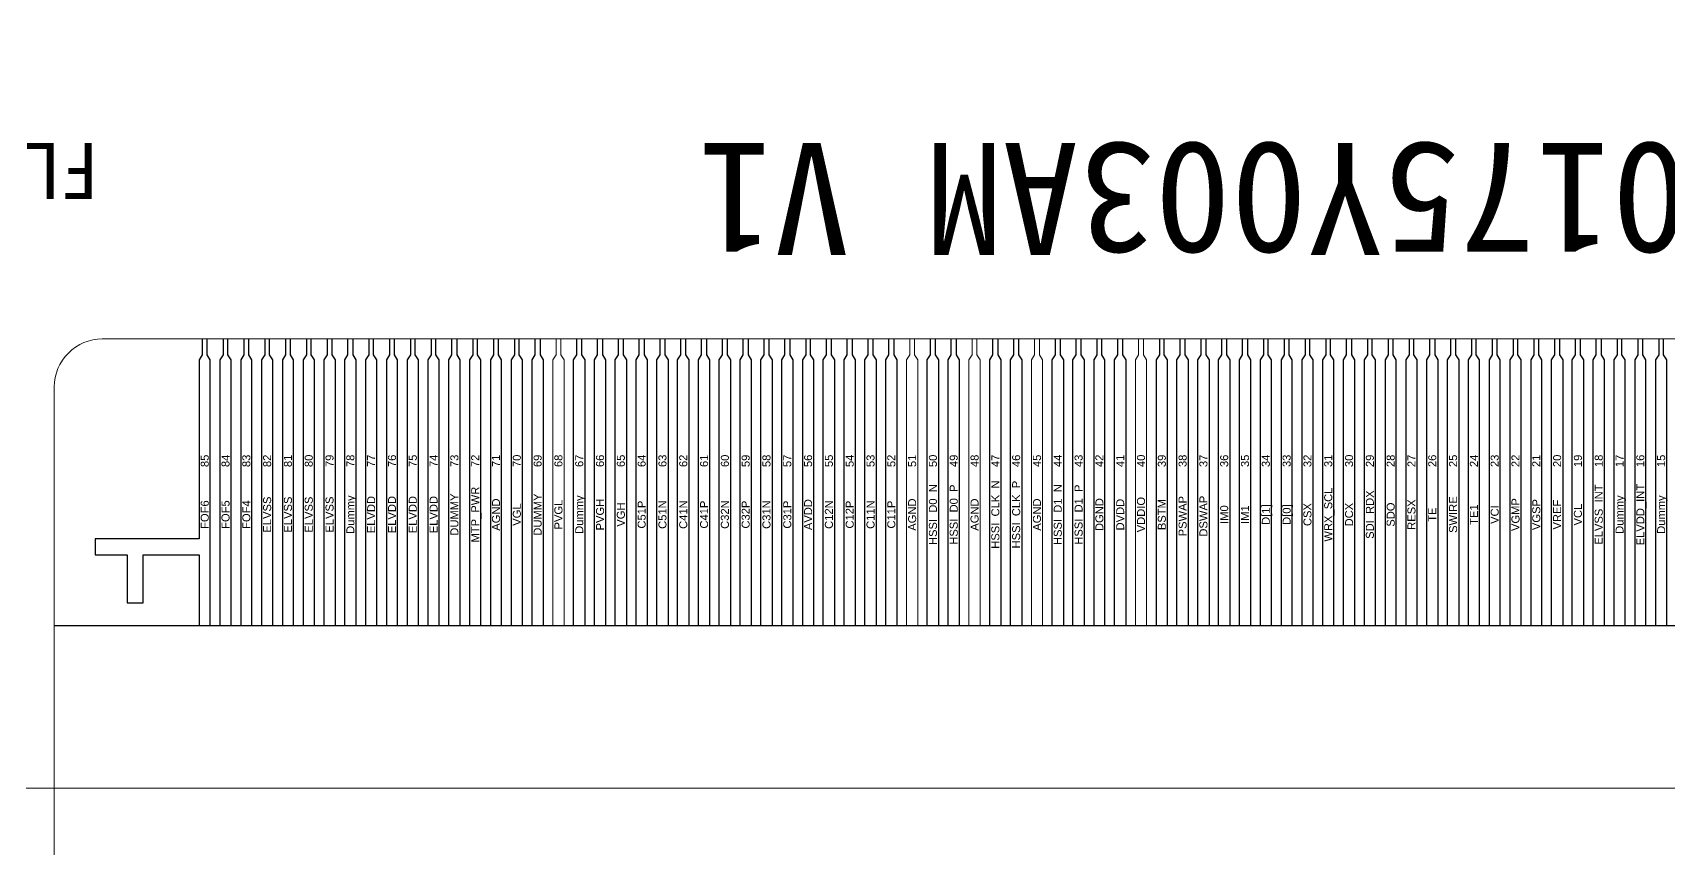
# Model space of a CAD drawing. Header units: inches. Extents: x 1065 to 1380, y -746 to -387.
# Drawn here: x 1129.56 to 1139.78, y -585.03 to -579.93 of the extents above; entities that cross this region are included whole.
import ezdxf
from ezdxf.enums import TextEntityAlignment as Align

# ---------------------------------------------------------------- set-up
doc = ezdxf.new("R2010")
doc.units = ezdxf.units.IN
doc.header["$LTSCALE"] = 0.909449
doc.header["$MEASUREMENT"] = 0
doc.header["$PDMODE"] = 3
doc.header["$PDSIZE"] = 0.3125
doc.layers.get('0').update_dxf_attribs({"linetype": 'CONTINUOUS'})
doc.layers.get('Defpoints').update_dxf_attribs({"linetype": 'CONTINUOUS'})
for name, color, linetype in [('01 Copper', 3, 'CONTINUOUS'), ('06 Cutline', 4, 'CONTINUOUS'), ('13 OL no.', 190, 'CONTINUOUS'), ('14 OL name', 220, 'CONTINUOUS'), ('DIM（标注）', 3, 'CONTINUOUS'), ('PDF_Geomertry', 7, 'CONTINUOUS'), ('TopOverlay', 2, 'CONTINUOUS')]:
    doc.layers.add(name, color=color, linetype=linetype)
doc.styles.add('CCN-1', font='', dxfattribs={"width": 0.85})
doc.styles.add('MBC_Arial_Font', font='arial.ttf')
doc.styles.get("Standard").update_dxf_attribs({"font": 'txt', "width": 0.8})
doc.styles.add('宋体', font='', dxfattribs={"width": 0.8})
doc.styles.get('CCN-1').set_extended_font_data('SimSun')
doc.styles.get('宋体').set_extended_font_data('SimSun')
doc.dimstyles.new('DIM-CCN', dxfattribs={"dimscale": 0.9, "dimtxt": 1.7, "dimasz": 1.8, "dimexe": 1.5, "dimexo": 0.5, "dimgap": 0.3, "dimtad": 1, "dimzin": 0, "dimdsep": 46, "dimtxsty": 'CCN-1', "dimblk": 'OPEN30', "dimcen": 0.05, "dimclrd": 256, "dimclre": 256, "dimclrt": 256, "dimadec": 0, "dimazin": 0, "dimtfac": 1, "dimtofl": 0, "dimtmove": 0, "dimatfit": 3, "dimldrblk": 'OPEN30', "dimfxl": 1, "dimtolj": 1, "dimtzin": 0, "dimlwd": -1, "dimlwe": -1, "dimarcsym": 0})

# ---------------------------------------------------------------- blocks, each defined once
blk = doc.blocks.new('GVO3310')
at = {"color": 1}
blk.add_line((3745.225, -497.981), (3758.025, -497.981), dxfattribs=at)
at = {"layer": '01 Copper'}
for points in [[(3746.15, -496.189), (3746.15, -496.289), (3746.13, -496.319), (3746.13, -497.439), (3745.48, -497.439), (3745.48, -497.539), (3745.68, -497.539), (3745.68, -497.839), (3745.78, -497.839), (3745.78, -497.539), (3746.13, -497.539), (3746.13, -497.981)], [(3746.2, -497.981), (3746.2, -496.319), (3746.18, -496.289), (3746.18, -496.189)], [(3746.28, -496.189), (3746.28, -496.289), (3746.26, -496.319), (3746.26, -497.981)], [(3746.33, -497.981), (3746.33, -496.319), (3746.31, -496.289), (3746.31, -496.189)], [(3746.41, -496.189), (3746.41, -496.289), (3746.39, -496.319), (3746.39, -497.981)], [(3746.46, -497.981), (3746.46, -496.319), (3746.44, -496.289), (3746.44, -496.189)], [(3746.54, -496.189), (3746.54, -496.289), (3746.52, -496.319), (3746.52, -497.981)], [(3746.59, -497.981), (3746.59, -496.319), (3746.57, -496.289), (3746.57, -496.189)], [(3746.67, -496.189), (3746.67, -496.289), (3746.65, -496.319), (3746.65, -497.981)], [(3746.72, -497.981), (3746.72, -496.319), (3746.7, -496.289), (3746.7, -496.189)], [(3746.8, -496.189), (3746.8, -496.289), (3746.78, -496.319), (3746.78, -497.981)], [(3746.85, -497.981), (3746.85, -496.319), (3746.83, -496.289), (3746.83, -496.189)], [(3746.93, -496.189), (3746.93, -496.289), (3746.91, -496.319), (3746.91, -497.981)], [(3746.96, -496.189), (3746.96, -496.289), (3746.98, -496.319), (3746.98, -497.981)], [(3747.04, -497.981), (3747.04, -496.319), (3747.06, -496.289), (3747.06, -496.189)], [(3747.09, -496.189), (3747.09, -496.289), (3747.11, -496.319), (3747.11, -497.981)], [(3747.19, -496.189), (3747.19, -496.289), (3747.17, -496.319), (3747.17, -497.981)], [(3747.24, -497.981), (3747.24, -496.319), (3747.22, -496.289), (3747.22, -496.189)], [(3747.32, -496.189), (3747.32, -496.289), (3747.3, -496.319), (3747.3, -497.981)], [(3747.37, -497.981), (3747.37, -496.319), (3747.35, -496.289), (3747.35, -496.189)], [(3747.45, -496.189), (3747.45, -496.289), (3747.43, -496.319), (3747.43, -497.981)], [(3747.5, -497.981), (3747.5, -496.319), (3747.48, -496.289), (3747.48, -496.189)], [(3747.58, -496.189), (3747.58, -496.289), (3747.56, -496.319), (3747.56, -497.981)], [(3747.63, -497.981), (3747.63, -496.319), (3747.61, -496.289), (3747.61, -496.189)], [(3747.69, -497.981), (3747.69, -496.319), (3747.71, -496.289), (3747.71, -496.189)], [(3747.74, -496.189), (3747.74, -496.289), (3747.76, -496.319), (3747.76, -497.981)], [(3747.84, -496.189), (3747.84, -496.289), (3747.82, -496.319), (3747.82, -497.981)], [(3747.89, -497.981), (3747.89, -496.319), (3747.87, -496.289), (3747.87, -496.189)], [(3747.97, -496.189), (3747.97, -496.289), (3747.95, -496.319), (3747.95, -497.981)], [(3748.02, -497.981), (3748.02, -496.319), (3748, -496.289), (3748, -496.189)], [(3748.1, -496.189), (3748.1, -496.289), (3748.08, -496.319), (3748.08, -497.981)], [(3748.15, -497.981), (3748.15, -496.319), (3748.13, -496.289), (3748.13, -496.189)], [(3748.21, -497.981), (3748.21, -496.319), (3748.23, -496.289), (3748.23, -496.189)], [(3748.26, -496.189), (3748.26, -496.289), (3748.28, -496.319), (3748.28, -497.981)], [(3748.47, -497.981), (3748.47, -496.319), (3748.49, -496.289), (3748.49, -496.189)], [(3748.52, -496.189), (3748.52, -496.289), (3748.54, -496.319), (3748.54, -497.981)], [(3748.6, -497.981), (3748.6, -496.319), (3748.62, -496.289), (3748.62, -496.189)], [(3748.65, -496.189), (3748.65, -496.289), (3748.67, -496.319), (3748.67, -497.981)], [(3748.73, -497.981), (3748.73, -496.319), (3748.75, -496.289), (3748.75, -496.189)], [(3748.78, -496.189), (3748.78, -496.289), (3748.8, -496.319), (3748.8, -497.981)], [(3748.86, -497.981), (3748.86, -496.319), (3748.88, -496.289), (3748.88, -496.189)], [(3748.91, -496.189), (3748.91, -496.289), (3748.93, -496.319), (3748.93, -497.981)], [(3748.99, -497.981), (3748.99, -496.319), (3749.01, -496.289), (3749.01, -496.189)], [(3749.04, -496.189), (3749.04, -496.289), (3749.06, -496.319), (3749.06, -497.981)], [(3749.12, -497.981), (3749.12, -496.319), (3749.14, -496.289), (3749.14, -496.189)], [(3749.17, -496.189), (3749.17, -496.289), (3749.19, -496.319), (3749.19, -497.981)], [(3749.25, -497.981), (3749.25, -496.319), (3749.27, -496.289), (3749.27, -496.189)], [(3749.3, -496.189), (3749.3, -496.289), (3749.32, -496.319), (3749.32, -497.981)], [(3749.38, -497.981), (3749.38, -496.319), (3749.4, -496.289), (3749.4, -496.189)], [(3749.43, -496.189), (3749.43, -496.289), (3749.45, -496.319), (3749.45, -497.981)], [(3749.51, -497.981), (3749.51, -496.319), (3749.53, -496.289), (3749.53, -496.189)], [(3749.56, -496.189), (3749.56, -496.289), (3749.58, -496.319), (3749.58, -497.981)], [(3749.64, -497.981), (3749.64, -496.319), (3749.66, -496.289), (3749.66, -496.189)], [(3749.69, -496.189), (3749.69, -496.289), (3749.71, -496.319), (3749.71, -497.981)], [(3749.77, -497.981), (3749.77, -496.319), (3749.79, -496.289), (3749.79, -496.189)], [(3749.82, -496.189), (3749.82, -496.289), (3749.84, -496.319), (3749.84, -497.981)], [(3749.92, -496.189), (3749.92, -496.289), (3749.9, -496.319), (3749.9, -497.981)], [(3749.97, -497.981), (3749.97, -496.319), (3749.95, -496.289), (3749.95, -496.189)], [(3750.03, -497.981), (3750.03, -496.319), (3750.05, -496.289), (3750.05, -496.189)], [(3750.08, -496.189), (3750.08, -496.289), (3750.1, -496.319), (3750.1, -497.981)], [(3750.16, -497.981), (3750.16, -496.319), (3750.18, -496.289), (3750.18, -496.189)], [(3750.21, -496.189), (3750.21, -496.289), (3750.23, -496.319), (3750.23, -497.981)], [(3750.29, -497.981), (3750.29, -496.319), (3750.31, -496.289), (3750.31, -496.189)], [(3750.34, -496.189), (3750.34, -496.289), (3750.36, -496.319), (3750.36, -497.981)], [(3750.42, -497.981), (3750.42, -496.319), (3750.44, -496.289), (3750.44, -496.189)], [(3750.47, -496.189), (3750.47, -496.289), (3750.49, -496.319), (3750.49, -497.981)], [(3750.68, -497.981), (3750.68, -496.319), (3750.7, -496.289), (3750.7, -496.189)], [(3750.73, -496.189), (3750.73, -496.289), (3750.75, -496.319), (3750.75, -497.981)], [(3750.81, -497.981), (3750.81, -496.319), (3750.83, -496.289), (3750.83, -496.189)], [(3750.86, -496.189), (3750.86, -496.289), (3750.88, -496.319), (3750.88, -497.981)], [(3751.07, -497.981), (3751.07, -496.319), (3751.09, -496.289), (3751.09, -496.189)], [(3751.12, -496.189), (3751.12, -496.289), (3751.14, -496.319), (3751.14, -497.981)], [(3751.2, -497.981), (3751.2, -496.319), (3751.22, -496.289), (3751.22, -496.189)], [(3751.25, -496.189), (3751.25, -496.289), (3751.27, -496.319), (3751.27, -497.981)], [(3751.46, -497.981), (3751.46, -496.319), (3751.48, -496.289), (3751.48, -496.189)], [(3751.51, -496.189), (3751.51, -496.289), (3751.53, -496.319), (3751.53, -497.981)], [(3751.59, -497.981), (3751.59, -496.319), (3751.61, -496.289), (3751.61, -496.189)], [(3751.64, -496.189), (3751.64, -496.289), (3751.66, -496.319), (3751.66, -497.981)], [(3751.74, -496.189), (3751.74, -496.289), (3751.72, -496.319), (3751.72, -497.981)], [(3751.79, -497.981), (3751.79, -496.319), (3751.77, -496.289), (3751.77, -496.189)], [(3751.85, -497.981), (3751.85, -496.319), (3751.87, -496.289), (3751.87, -496.189)], [(3751.9, -496.189), (3751.9, -496.289), (3751.92, -496.319), (3751.92, -497.981)], [(3752.13, -496.189), (3752.13, -496.289), (3752.11, -496.319), (3752.11, -497.981)], [(3752.18, -497.981), (3752.18, -496.319), (3752.16, -496.289), (3752.16, -496.189)], [(3752.24, -497.981), (3752.24, -496.319), (3752.26, -496.289), (3752.26, -496.189)], [(3752.29, -496.189), (3752.29, -496.289), (3752.31, -496.319), (3752.31, -497.981)], [(3752.37, -497.981), (3752.37, -496.319), (3752.39, -496.289), (3752.39, -496.189)], [(3752.42, -496.189), (3752.42, -496.289), (3752.44, -496.319), (3752.44, -497.981)], [(3752.5, -497.981), (3752.5, -496.319), (3752.52, -496.289), (3752.52, -496.189)], [(3752.55, -496.189), (3752.55, -496.289), (3752.57, -496.319), (3752.57, -497.981)], [(3752.63, -497.981), (3752.63, -496.319), (3752.65, -496.289), (3752.65, -496.189)], [(3752.68, -496.189), (3752.68, -496.289), (3752.7, -496.319), (3752.7, -497.981)], [(3752.78, -496.189), (3752.78, -496.289), (3752.76, -496.319), (3752.76, -497.981)], [(3752.83, -497.981), (3752.83, -496.319), (3752.81, -496.289), (3752.81, -496.189)], [(3752.91, -496.189), (3752.91, -496.289), (3752.89, -496.319), (3752.89, -497.981)], [(3752.96, -497.981), (3752.96, -496.319), (3752.94, -496.289), (3752.94, -496.189)], [(3753.04, -496.189), (3753.04, -496.289), (3753.02, -496.319), (3753.02, -497.981)], [(3753.09, -497.981), (3753.09, -496.319), (3753.07, -496.289), (3753.07, -496.189)], [(3753.17, -496.189), (3753.17, -496.289), (3753.15, -496.319), (3753.15, -497.981)], [(3753.22, -497.981), (3753.22, -496.319), (3753.2, -496.289), (3753.2, -496.189)], [(3753.28, -497.981), (3753.28, -496.319), (3753.3, -496.289), (3753.3, -496.189)], [(3753.33, -496.189), (3753.33, -496.289), (3753.35, -496.319), (3753.35, -497.981)], [(3753.43, -496.189), (3753.43, -496.289), (3753.41, -496.319), (3753.41, -497.981)], [(3753.48, -497.981), (3753.48, -496.319), (3753.46, -496.289), (3753.46, -496.189)], [(3753.56, -496.189), (3753.56, -496.289), (3753.54, -496.319), (3753.54, -497.981)], [(3753.61, -497.981), (3753.61, -496.319), (3753.59, -496.289), (3753.59, -496.189)], [(3753.69, -496.189), (3753.69, -496.289), (3753.67, -496.319), (3753.67, -497.981)], [(3753.74, -497.981), (3753.74, -496.319), (3753.72, -496.289), (3753.72, -496.189)], [(3753.8, -497.981), (3753.8, -496.319), (3753.82, -496.289), (3753.82, -496.189)], [(3753.85, -496.189), (3753.85, -496.289), (3753.87, -496.319), (3753.87, -497.981)], [(3753.93, -497.981), (3753.93, -496.319), (3753.95, -496.289), (3753.95, -496.189)], [(3753.98, -496.189), (3753.98, -496.289), (3754, -496.319), (3754, -497.981)], [(3754.08, -496.189), (3754.08, -496.289), (3754.06, -496.319), (3754.06, -497.981)], [(3754.13, -497.981), (3754.13, -496.319), (3754.11, -496.289), (3754.11, -496.189)], [(3754.21, -496.189), (3754.21, -496.289), (3754.19, -496.319), (3754.19, -497.981)], [(3754.26, -497.981), (3754.26, -496.319), (3754.24, -496.289), (3754.24, -496.189)], [(3754.34, -496.189), (3754.34, -496.289), (3754.32, -496.319), (3754.32, -497.981)], [(3754.39, -497.981), (3754.39, -496.319), (3754.37, -496.289), (3754.37, -496.189)], [(3754.47, -496.189), (3754.47, -496.289), (3754.45, -496.319), (3754.45, -497.981)], [(3754.52, -497.981), (3754.52, -496.319), (3754.5, -496.289), (3754.5, -496.189)], [(3754.58, -497.981), (3754.58, -496.319), (3754.6, -496.289), (3754.6, -496.189)], [(3754.63, -496.189), (3754.63, -496.289), (3754.65, -496.319), (3754.65, -497.981)], [(3754.71, -497.981), (3754.71, -496.319), (3754.73, -496.289), (3754.73, -496.189)], [(3754.76, -496.189), (3754.76, -496.289), (3754.78, -496.319), (3754.78, -497.981)], [(3754.84, -497.981), (3754.84, -496.319), (3754.86, -496.289), (3754.86, -496.189)], [(3754.89, -496.189), (3754.89, -496.289), (3754.91, -496.319), (3754.91, -497.981)], [(3754.99, -496.189), (3754.99, -496.289), (3754.97, -496.319), (3754.97, -497.981)], [(3755.04, -497.981), (3755.04, -496.319), (3755.02, -496.289), (3755.02, -496.189)], [(3755.12, -496.189), (3755.12, -496.289), (3755.1, -496.319), (3755.1, -497.981)], [(3755.17, -497.981), (3755.17, -496.319), (3755.15, -496.289), (3755.15, -496.189)], [(3755.25, -496.189), (3755.25, -496.289), (3755.23, -496.319), (3755.23, -497.981)], [(3755.3, -497.981), (3755.3, -496.319), (3755.28, -496.289), (3755.28, -496.189)]]:
    blk.add_lwpolyline(points, dxfattribs=at)
at = {"layer": '01 Copper', "color": 3, "linetype": 'Continuous', "lineweight": 0}
for points in [[(3748.34, -497.981), (3748.34, -496.319), (3748.36, -496.289), (3748.36, -496.189)], [(3748.39, -496.189), (3748.39, -496.289), (3748.41, -496.319), (3748.41, -497.981)]]:
    blk.add_lwpolyline(points, dxfattribs=at)
at = {"layer": '01 Copper', "linetype": 'Continuous', "lineweight": 0}
for points in [[(3750.57, -496.189), (3750.57, -496.289), (3750.55, -496.319), (3750.55, -497.981)], [(3750.62, -497.981), (3750.62, -496.319), (3750.6, -496.289), (3750.6, -496.189)], [(3750.96, -496.189), (3750.96, -496.289), (3750.94, -496.319), (3750.94, -497.981)], [(3751.01, -497.981), (3751.01, -496.319), (3750.99, -496.289), (3750.99, -496.189)], [(3751.35, -496.189), (3751.35, -496.289), (3751.33, -496.319), (3751.33, -497.981)], [(3751.4, -497.981), (3751.4, -496.319), (3751.38, -496.289), (3751.38, -496.189)]]:
    blk.add_lwpolyline(points, dxfattribs=at)
at = {"layer": '01 Copper', "lineweight": 0}
for points in [[(3751.98, -497.981), (3751.98, -496.319), (3752, -496.289), (3752, -496.189)], [(3752.03, -496.189), (3752.03, -496.289), (3752.05, -496.319), (3752.05, -497.981)]]:
    blk.add_lwpolyline(points, dxfattribs=at)
at = {"layer": '06 Cutline', "lineweight": 0}
blk.add_lwpolyline([(3755.775, -506.485), (3747.475, -506.485, -0.414214), (3747.275, -506.285), (3747.275, -506.135, -0.345535), (3747.428, -505.94, 0.116429), (3747.53, -505.888), (3747.787, -505.67, 0.220246), (3747.875, -505.48), (3747.875, -503.836), (3745.514, -502.735, -0.291473), (3745.225, -502.282), (3745.225, -496.489, -0.414214), (3745.525, -496.189), (3757.725, -496.189, -0.414214)], format="xyb", dxfattribs=at)
at = {"layer": '13 OL no.', "style": 'MBC_Arial_Font'}
for s, p in [('85', (3746.165, -496.951)), ('84', (3746.295, -496.951)), ('83', (3746.425, -496.951)), ('82', (3746.555, -496.951)), ('81', (3746.685, -496.951)), ('80', (3746.815, -496.951)), ('79', (3746.945, -496.951)), ('78', (3747.075, -496.951)), ('77', (3747.205, -496.951)), ('76', (3747.335, -496.951)), ('75', (3747.465, -496.951)), ('74', (3747.595, -496.951)), ('73', (3747.725, -496.951)), ('72', (3747.855, -496.951)), ('71', (3747.985, -496.951)), ('70', (3748.115, -496.951)), ('69', (3748.245, -496.951)), ('68', (3748.375, -496.951)), ('67', (3748.505, -496.951)), ('66', (3748.635, -496.951)), ('65', (3748.765, -496.951)), ('64', (3748.895, -496.951)), ('63', (3749.025, -496.951)), ('62', (3749.155, -496.951)), ('61', (3749.285, -496.951)), ('60', (3749.415, -496.951)), ('59', (3749.545, -496.951)), ('58', (3749.675, -496.951)), ('57', (3749.805, -496.951)), ('56', (3749.935, -496.951)), ('55', (3750.065, -496.951)), ('54', (3750.195, -496.951)), ('53', (3750.325, -496.951)), ('52', (3750.455, -496.951)), ('51', (3750.585, -496.951)), ('50', (3750.715, -496.951)), ('49', (3750.845, -496.951)), ('48', (3750.975, -496.951)), ('47', (3751.105, -496.951)), ('46', (3751.235, -496.951)), ('45', (3751.365, -496.951)), ('44', (3751.495, -496.951)), ('43', (3751.625, -496.951)), ('42', (3751.755, -496.951)), ('41', (3751.885, -496.951)), ('40', (3752.015, -496.951)), ('39', (3752.145, -496.951)), ('38', (3752.275, -496.951)), ('37', (3752.405, -496.951)), ('36', (3752.535, -496.951)), ('35', (3752.665, -496.951)), ('34', (3752.795, -496.951)), ('33', (3752.925, -496.951)), ('32', (3753.055, -496.951)), ('31', (3753.185, -496.951)), ('30', (3753.315, -496.951)), ('29', (3753.445, -496.951)), ('28', (3753.575, -496.951)), ('27', (3753.705, -496.951)), ('26', (3753.835, -496.951)), ('25', (3753.965, -496.951)), ('24', (3754.095, -496.951)), ('23', (3754.225, -496.951)), ('22', (3754.355, -496.951)), ('21', (3754.485, -496.951)), ('20', (3754.615, -496.951)), ('19', (3754.745, -496.951)), ('18', (3754.875, -496.951)), ('17', (3755.005, -496.951)), ('16', (3755.135, -496.951)), ('15', (3755.265, -496.951))]:
    blk.add_text(s, height=0.05, rotation=90, dxfattribs=at).set_placement(p, align=Align.MIDDLE_CENTER)
at = {"layer": '14 OL name', "style": 'MBC_Arial_Font'}
for s, p in [('Dummy', (3747.075, -497.287)), ('ELVDD', (3747.205, -497.287)), ('ELVDD', (3747.335, -497.287)), ('ELVDD', (3747.465, -497.287)), ('ELVDD', (3747.595, -497.287)), ('DUMMY', (3747.725, -497.287)), ('MTP_PWR', (3747.855, -497.287)), ('DUMMY', (3748.245, -497.287)), ('Dummy', (3748.505, -497.287)), ('HSSI_D0_N', (3750.715, -497.287)), ('HSSI_D0_P', (3750.845, -497.287)), ('HSSI_CLK_N', (3751.105, -497.287)), ('HSSI_CLK_P', (3751.235, -497.287)), ('HSSI_D1_N', (3751.495, -497.287)), ('HSSI_D1_P', (3751.625, -497.287)), ('PSWAP ', (3752.275, -497.287)), ('DSWAP ', (3752.405, -497.287)), ('WRX_SCL', (3753.185, -497.287)), ('SDI_RDX', (3753.445, -497.287)), ('ELVSS_INT', (3754.875, -497.287)), ('Dummy', (3755.005, -497.287)), ('ELVDD_INT', (3755.135, -497.287)), ('Dummy', (3755.265, -497.287)), ('FOF6', (3746.165, -497.287)), ('FOF5', (3746.295, -497.287)), ('FOF4', (3746.425, -497.287)), ('ELVSS', (3746.555, -497.287)), ('ELVSS', (3746.685, -497.287)), ('ELVSS', (3746.815, -497.287)), ('ELVSS', (3746.945, -497.287)), ('AGND', (3747.985, -497.287)), ('VGL', (3748.115, -497.287)), ('PVGL', (3748.375, -497.287)), ('PVGH', (3748.635, -497.287)), ('VGH', (3748.765, -497.287)), ('C51P', (3748.895, -497.287)), ('C51N', (3749.025, -497.287)), ('C41N', (3749.155, -497.287)), ('C41P', (3749.285, -497.287)), ('C32N', (3749.415, -497.287)), ('C32P', (3749.545, -497.287)), ('C31N', (3749.675, -497.287)), ('C31P', (3749.805, -497.287)), ('AVDD', (3749.935, -497.287)), ('C12N', (3750.065, -497.287)), ('C12P', (3750.195, -497.287)), ('C11N', (3750.325, -497.287)), ('C11P', (3750.455, -497.287)), ('AGND', (3750.585, -497.287)), ('AGND', (3750.975, -497.287)), ('AGND', (3751.365, -497.287)), ('DGND', (3751.755, -497.287)), ('DVDD', (3751.885, -497.287)), ('VDDIO', (3752.015, -497.287)), ('BSTM', (3752.145, -497.287)), ('IM0', (3752.535, -497.287)), ('IM1', (3752.665, -497.287)), ('D[1]', (3752.795, -497.287)), ('D[0]', (3752.925, -497.287)), ('CSX', (3753.055, -497.287)), ('DCX', (3753.315, -497.287)), ('SDO', (3753.575, -497.287)), ('RESX', (3753.705, -497.287)), ('TE', (3753.835, -497.287)), ('SWIRE', (3753.965, -497.287)), ('TE1', (3754.095, -497.287)), ('VCI', (3754.225, -497.287)), ('VGMP', (3754.355, -497.287)), ('VGSP', (3754.485, -497.287)), ('VREF', (3754.615, -497.287)), ('VCL', (3754.745, -497.287))]:
    blk.add_text(s, height=0.05, rotation=90, dxfattribs=at).set_placement(p, align=Align.MIDDLE_CENTER)
blk = doc.blocks.new('*D184')
at = {"layer": 'Defpoints', "color": 0, "transparency": 16777216}
for p in [(1092.84, -565.534), (1113.847, -565.534), (1131.841, -591.681)]:
    blk.add_point(p, dxfattribs=at)
at = {"layer": 'DIM（标注）', "transparency": 16777216}
for p, q in [((1113.397, -565.534), (1091.94, -565.534)), ((1092.84, -589.431), (1092.84, -567.784)), ((1131.391, -591.681), (1091.94, -591.681))]:
    blk.add_line(p, q, dxfattribs=at)
for points in [[(1092.465, -567.784), (1093.215, -567.784), (1092.84, -565.534)], [(1092.465, -589.431), (1093.215, -589.431), (1092.84, -591.681)]]:
    blk.add_solid(points, dxfattribs=at)
at = {"layer": 'DIM（标注）', "transparency": 16777216, "insert": (1091.357, -578.608), "char_height": 2.25, "attachment_point": 5, "rotation": 90, "style": '宋体'}
blk.add_mtext('\\A1;*26.15%%P0.5', dxfattribs=at)
blk = doc.blocks.new('_Open30')
at = {"color": 0, "linetype": 'ByBlock', "lineweight": -2}
for p, q in [((-1, 0.2679), (0, 0)), ((0, 0), (-1, -0.2679)), ((0, 0), (-1, 0))]:
    blk.add_line(p, q, dxfattribs=at)

msp = doc.modelspace()

# ---------------------------------------------------------------- linework, layer by layer
at = {"layer": 'PDF_Geomertry', "color": 30, "lineweight": 0}
msp.add_lwpolyline([(1129.491, -584.653), (1142.607, -584.653), (1142.84, -584.582), (1143.037, -584.402), (1143.091, -584.151), (1143.091, -581.641), (1143.163, -581.39), (1143.343, -581.21), (1143.594, -581.156), (1149.502, -581.156, 0.247964)], format="xyb", dxfattribs=at)

# ---------------------------------------------------------------- block references
at = {"color": 1}
msp.add_blockref('GVO3310', (-2615.531, -85.656), dxfattribs=at)

# ---------------------------------------------------------------- texts
at = {"layer": 'TopOverlay'}
for s, height, p in [('FLS', 0.35, (1129.976, -580.62)), ('FPC1-H0175Y003AM V1', 0.7, (1142.76, -580.62))]:
    msp.add_text(s, height=height, rotation=180, dxfattribs=at).set_placement(p)

# ---------------------------------------------------------------- dimensions: what is measured, and where the dimension line sits
at = {"layer": 'DIM（标注）'}
dim = msp.add_linear_dim(base=(1092.84, -565.534), p1=(1131.841, -591.681), p2=(1113.847, -565.534), angle=90, text='*<>%%P0.5', dimstyle='DIM-CCN', override={"dimtxt": 2.5, "dimasz": 2.5, "dimexe": 1, "dimtxsty": '宋体', "dimsah": 1, "dimdle": 5, "dimtzin": 0}, dxfattribs=at)
dim.commit()
dim.dimension.update_dxf_attribs({"geometry": '*D184', "text_midpoint": (1091.357, -578.608)})

doc.saveas('drawing.dxf')
